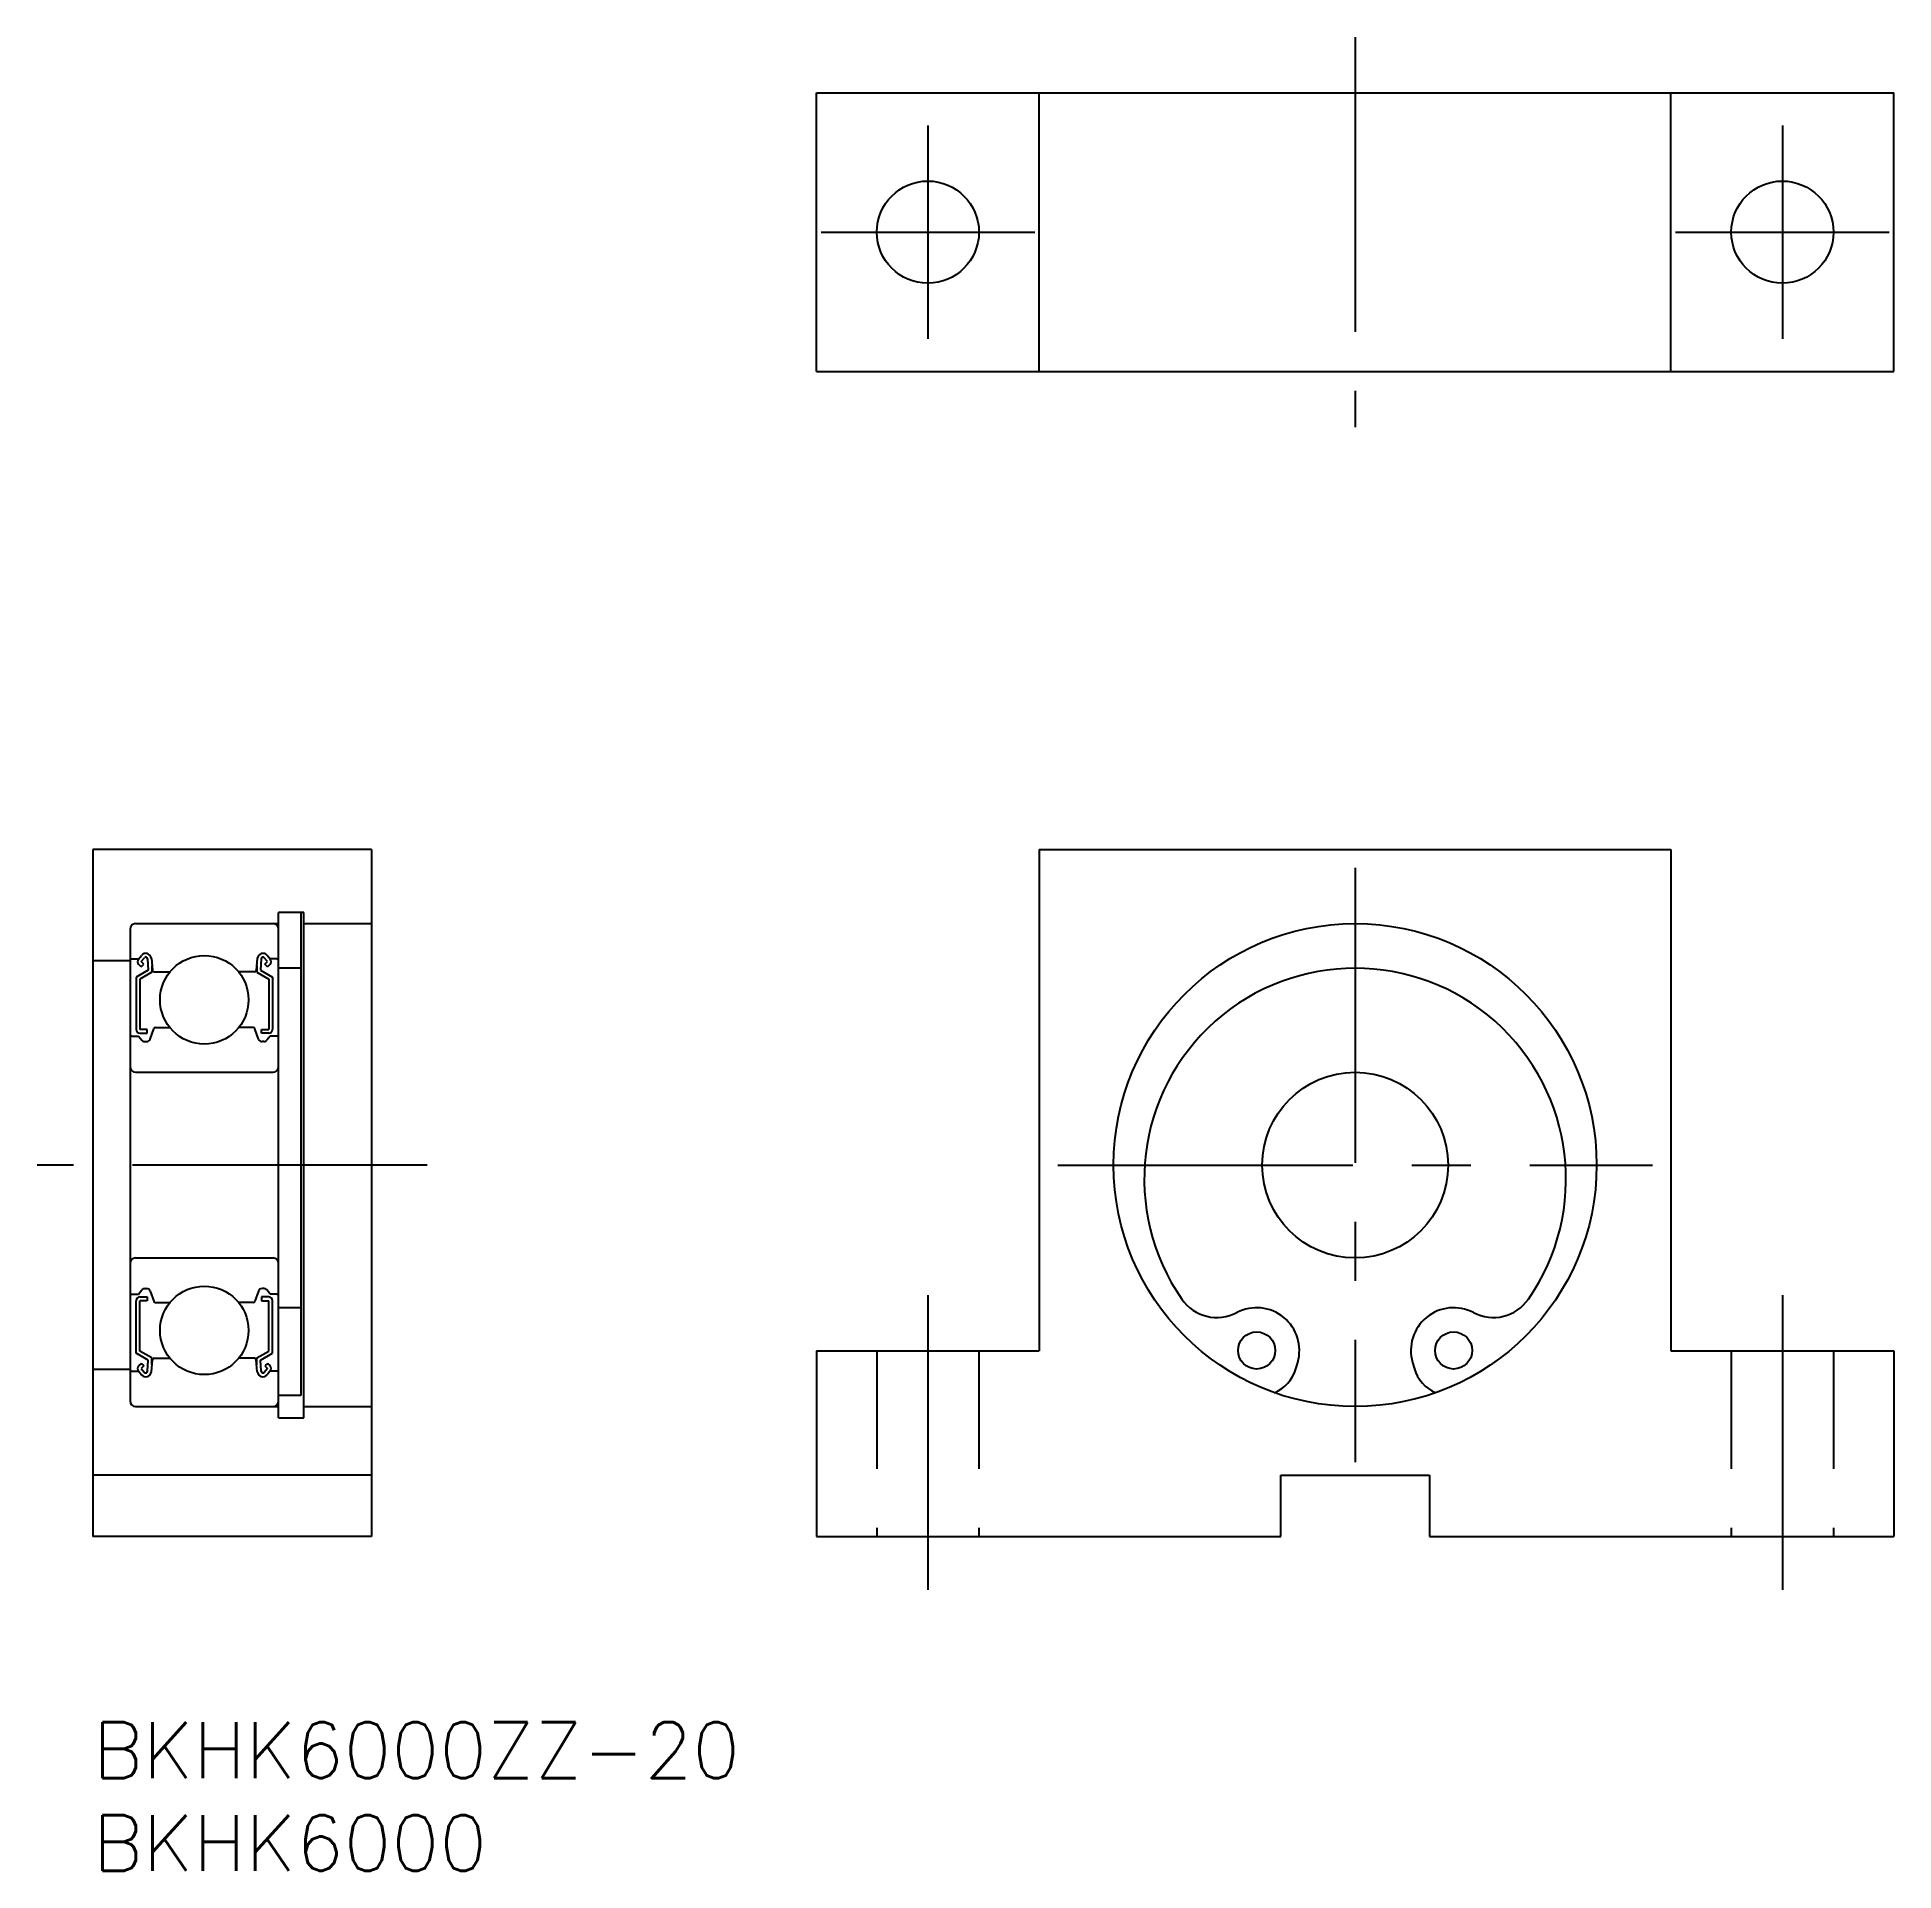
# Model space of a CAD drawing. Extents: x -3 to 96.9, y -8 to 90.7.
import ezdxf

# ---------------------------------------------------------------- set-up
doc = ezdxf.new("R2010")
doc.units = 0
doc.header["$LTSCALE"] = 0.5
doc.linetypes.add('CENTER', pattern=[50.8, 31.75, -6.35, 6.35, -6.35])
doc.linetypes.add('DASHED', pattern=[19.05, 12.7, -6.35])
for name, color, linetype in [('MSM_CENTER', 1, 'CENTER'), ('MSM_CONTINUOUS', 7, 'CONTINUOUS'), ('MSM_DASHED', 4, 'DASHED'), ('MSM_PART_NUMBER', 7, 'CONTINUOUS')]:
    doc.layers.add(name, color=color, linetype=linetype)
doc.styles.get("Standard").update_dxf_attribs({"font": 'txt.shx', "height": 3, "bigfont": 'bigfont.shx'})

# ---------------------------------------------------------------- blocks, each defined once
blk = doc.blocks.new('*U4')
at = {"layer": 'MSM_PART_NUMBER'}
blk.add_text('BKHK6000ZZ-20', height=3, dxfattribs=at).set_placement((0, -3))
blk = doc.blocks.new('*U5')
at = {"layer": 'MSM_PART_NUMBER'}
blk.add_text('BKHK6000', height=3, dxfattribs=at).set_placement((0, -8))

msp = doc.modelspace()

# ---------------------------------------------------------------- linework, layer by layer
at = {"layer": 'MSM_CENTER'}
for p, q in [((67.947, 90.731), (67.947, 69.731)), ((44.947, 85.981), (44.947, 74.481)), ((90.947, 85.981), (90.947, 74.481)), ((39.197, 80.231), (50.697, 80.231)), ((85.197, 80.231), (96.697, 80.231)), ((67.947, 46), (67.947, 14)), ((18, 30), (-3, 30)), ((51.947, 30), (83.947, 30)), ((44.947, 23), (44.947, 7)), ((90.947, 23), (90.947, 7))]:
    msp.add_line(p, q, dxfattribs=at)
at = {"layer": 'MSM_CONTINUOUS'}
for p, q in [((38.947, 87.731), (96.947, 87.731)), ((38.947, 72.731), (38.947, 87.731)), ((50.947, 72.731), (50.947, 87.731)), ((84.947, 72.731), (84.947, 87.731)), ((96.947, 72.731), (96.947, 87.731)), ((38.947, 72.731), (96.947, 72.731)), ((0, 47), (0, 10)), ((15, 47), (0, 47)), ((15, 47), (15, 10)), ((50.947, 47), (84.947, 47)), ((50.947, 47), (50.947, 20)), ((84.947, 47), (84.947, 20)), ((2.3, 43), (10, 43)), ((10, 16.4), (10, 43.6)), ((11.35, 43.6, -0.1), (10, 43.6, -0.1)), ((11.2, 43.6), (11.2, 17.588)), ((11.35, 16.4, -0.1), (11.35, 43.6, -0.1)), ((11.35, 43, -0.1), (15, 43, -0.1)), ((2, 42.7), (2, 17.3)), ((2, 41), (0, 41)), ((2.1, 41.1), (2.46, 41.1)), ((2.448, 41.086), (2.619, 41.291)), ((2.602, 40.958), (2.772, 41.16)), ((2.948, 41.101), (2.981, 40.501)), ((3.148, 41.124), (3.203, 40.491)), ((8.852, 41.124), (8.797, 40.491)), ((9.052, 41.101), (9.019, 40.501)), ((9.398, 40.958), (9.228, 41.16)), ((9.552, 41.086), (9.381, 41.291)), ((9.9, 41.1), (9.54, 41.1)), ((2.981, 40.501), (2.331, 40.125)), ((2.331, 40.125), (2.331, 37.3)), ((2.602, 40.675), (2.46, 40.816)), ((3.181, 40.385), (2.531, 40.01)), ((2.531, 40.01), (2.531, 37.3)), ((2.743, 40.817), (2.602, 40.958)), ((2.602, 40.675), (2.743, 40.817)), ((3.181, 40.746), (3.181, 40.385)), ((3.303, 40.4), (4.151, 40.4)), ((8.697, 40.4), (7.849, 40.4)), ((8.819, 40.746), (8.819, 40.385)), ((8.819, 40.385), (9.469, 40.01)), ((9.019, 40.501), (9.669, 40.125)), ((9.257, 40.817), (9.398, 40.958)), ((9.398, 40.675), (9.257, 40.817)), ((9.398, 40.675), (9.54, 40.816)), ((9.469, 40.01), (9.469, 37.3)), ((9.669, 40.125), (9.669, 37.3)), ((11.2, 40.6, -0.1), (10, 40.6, -0.1)), ((2.931, 37.3), (2.531, 37.3)), ((2.531, 37.1), (2.931, 37.1)), ((2.931, 37.1), (2.931, 37.3)), ((3.079, 36.782), (3.28, 37.334)), ((3.374, 37.4), (4.151, 37.4)), ((8.626, 37.4), (7.849, 37.4)), ((8.921, 36.782), (8.72, 37.334)), ((9.069, 37.3), (9.469, 37.3)), ((9.069, 37.1), (9.069, 37.3)), ((9.469, 37.1), (9.069, 37.1)), ((2.1, 36.95), (2.45, 36.95)), ((2.45, 36.95), (2.642, 36.721)), ((2.795, 36.65), (2.891, 36.65)), ((9.205, 36.65), (9.109, 36.65)), ((9.55, 36.95), (9.358, 36.721)), ((9.9, 36.95), (9.55, 36.95)), ((2.3, 35), (9.7, 35)), ((2.3, 25), (9.7, 25)), ((2.1, 23.05), (2.45, 23.05)), ((2.45, 23.05), (2.642, 23.279)), ((2.795, 23.35), (2.891, 23.35)), ((3.079, 23.218), (3.28, 22.666)), ((8.921, 23.218), (8.72, 22.666)), ((9.205, 23.35), (9.109, 23.35)), ((9.55, 23.05), (9.358, 23.279)), ((9.9, 23.05), (9.55, 23.05)), ((2.331, 19.875), (2.331, 22.7)), ((2.531, 22.9), (2.931, 22.9)), ((2.931, 22.7), (2.531, 22.7)), ((2.531, 19.99), (2.531, 22.7)), ((2.931, 22.9), (2.931, 22.7)), ((3.374, 22.6), (4.151, 22.6)), ((8.626, 22.6), (7.849, 22.6)), ((9.469, 22.9), (9.069, 22.9)), ((9.069, 22.9), (9.069, 22.7)), ((9.069, 22.7), (9.469, 22.7)), ((9.469, 19.99), (9.469, 22.7)), ((9.669, 19.875), (9.669, 22.7)), ((11.2, 22.32, -0.1), (10, 22.32, -0.1)), ((3.181, 19.615), (2.531, 19.99)), ((8.819, 19.615), (9.469, 19.99)), ((38.947, 20), (50.947, 20)), ((38.947, 20), (38.947, 10)), ((84.947, 20), (96.947, 20)), ((96.947, 20), (96.947, 10)), ((2, 19), (0, 19)), ((2.981, 19.499), (2.331, 19.875)), ((2.602, 19.325), (2.46, 19.184)), ((2.602, 19.325), (2.743, 19.183)), ((2.743, 19.183), (2.602, 19.042)), ((2.602, 19.042), (2.772, 18.84)), ((2.948, 18.899), (2.981, 19.499)), ((3.148, 18.876), (3.203, 19.509)), ((3.181, 19.254), (3.181, 19.615)), ((3.303, 19.6), (4.151, 19.6)), ((8.697, 19.6), (7.849, 19.6)), ((8.852, 18.876), (8.797, 19.509)), ((8.819, 19.254), (8.819, 19.615)), ((9.019, 19.499), (9.669, 19.875)), ((9.052, 18.899), (9.019, 19.499)), ((9.398, 19.042), (9.228, 18.84)), ((9.398, 19.325), (9.257, 19.183)), ((9.257, 19.183), (9.398, 19.042)), ((9.398, 19.325), (9.54, 19.184)), ((64.754, 19.029), (64.856, 19.377)), ((71.039, 19.377), (71.14, 19.029)), ((2.1, 18.9), (2.46, 18.9)), ((2.448, 18.914), (2.619, 18.709)), ((9.552, 18.914), (9.381, 18.709)), ((9.9, 18.9), (9.54, 18.9)), ((2.3, 17), (10, 17)), ((11.2, 17.588, -0.1), (10, 17.588, -0.1)), ((11.35, 17, -0.1), (15, 17, -0.1)), ((10, 16.4, -0.1), (11.35, 16.4, -0.1)), ((15, 13.3), (0, 13.3)), ((63.947, 13.3), (71.947, 13.3)), ((63.947, 10), (63.947, 13.3)), ((71.947, 13.3), (71.947, 10)), ((15, 10), (0, 10)), ((38.947, 10), (63.947, 10)), ((71.947, 10), (96.947, 10))]:
    msp.add_line(p, q, dxfattribs=at)
for centre, radius in [((44.947, 80.231), 2.75), ((90.947, 80.231), 2.75), ((67.947, 30), 13), ((6, 38.9), 2.381), ((67.947, 30), 5), ((6, 21.1), 2.381), ((62.647, 20.02), 1), ((73.247, 20.02), 1)]:
    msp.add_circle(centre, radius, dxfattribs=at)
for centre, radius, start, end in [((2.3, 42.7), 0.3, 90, 180), ((9.7, 42.7), 0.3, 0, 90), ((2.1, 41.2), 0.1, 180, 270), ((2.602, 40.958), 0.2, 140.13695, 225.00202), ((2.849, 41.098), 0.3, 4.93539, 140.13695), ((2.849, 41.096), 0.1, 3.10166, 139.95027), ((9.151, 41.098), 0.3, 39.86305, 175.06461), ((9.151, 41.096), 0.1, 40.04973, 176.89834), ((9.398, 40.958), 0.2, 314.99798, 39.86305), ((9.9, 41.2), 0.1, 270, 0), ((3.303, 40.5), 0.1, 184.93539, 270), ((8.697, 40.5), 0.1, 270, 355.06461), ((67.947, 29.25), 11.35, 325.26437, 214.73563), ((2.531, 37.3), 0.2, 180, 270), ((3.374, 37.3), 0.1, 90, 159.99156), ((8.626, 37.3), 0.1, 20.00844, 90), ((9.469, 37.3), 0.2, 270, 0), ((2.1, 36.85), 0.1, 90, 180.81025), ((2.795, 36.85), 0.2, 219.97618, 270), ((2.891, 36.85), 0.2, 270, 339.99156), ((9.109, 36.85), 0.2, 200.00844, 270), ((9.205, 36.85), 0.2, 270, 320.02382), ((9.9, 36.85), 0.1, 359.18975, 90), ((2.3, 35.3), 0.3, 180, 270), ((9.7, 35.3), 0.3, 270, 0), ((2.3, 24.7), 0.3, 90, 180), ((9.7, 24.7), 0.3, 0, 90), ((2.1, 23.15), 0.1, 179.18975, 270), ((2.795, 23.15), 0.2, 90, 140.02382), ((2.891, 23.15), 0.2, 20.00844, 90), ((9.109, 23.15), 0.2, 90, 159.99156), ((9.205, 23.15), 0.2, 39.97618, 90), ((9.9, 23.15), 0.1, 270, 0.81025), ((2.531, 22.7), 0.2, 90, 180), ((3.374, 22.7), 0.1, 200.00844, 270), ((8.626, 22.7), 0.1, 270, 339.99156), ((9.469, 22.7), 0.2, 0, 90), ((60.51, 24.093), 2.3, 214.73562, 297.68488), ((62.647, 20.02), 2.3, 343.77291, 117.68488), ((73.247, 20.02), 2.3, 62.31512, 196.22709), ((75.384, 24.093), 2.3, 242.31512, 325.26437), ((2.602, 19.042), 0.2, 134.99798, 219.86305), ((3.303, 19.5), 0.1, 90, 175.06461), ((8.697, 19.5), 0.1, 4.93539, 90), ((9.398, 19.042), 0.2, 320.13695, 45.00202), ((62.834, 19.588), 2, 292.84658, 343.77291), ((73.061, 19.588), 2, 196.22709, 247.15342), ((2.1, 18.8), 0.1, 90, 180), ((2.849, 18.902), 0.3, 219.86305, 355.06461), ((2.849, 18.904), 0.1, 220.04973, 356.89834), ((9.151, 18.902), 0.3, 184.93539, 320.13695), ((9.151, 18.904), 0.1, 183.10166, 319.95027), ((9.9, 18.8), 0.1, 0, 90), ((2.3, 17.3), 0.3, 180, 270), ((9.7, 17.3), 0.3, 270, 0)]:
    msp.add_arc(centre, radius, start, end, dxfattribs=at)
at = {"layer": 'MSM_DASHED'}
for p, q in [((42.197, 20), (42.197, 10)), ((47.697, 20), (47.697, 10)), ((88.197, 20), (88.197, 10)), ((93.697, 20), (93.697, 10))]:
    msp.add_line(p, q, dxfattribs=at)

# ---------------------------------------------------------------- block references
at = {"layer": 'MSM_CONTINUOUS'}
for name in ['*U4', '*U5']:
    msp.add_blockref(name, (0, 0), dxfattribs=at)

doc.saveas('drawing.dxf')
